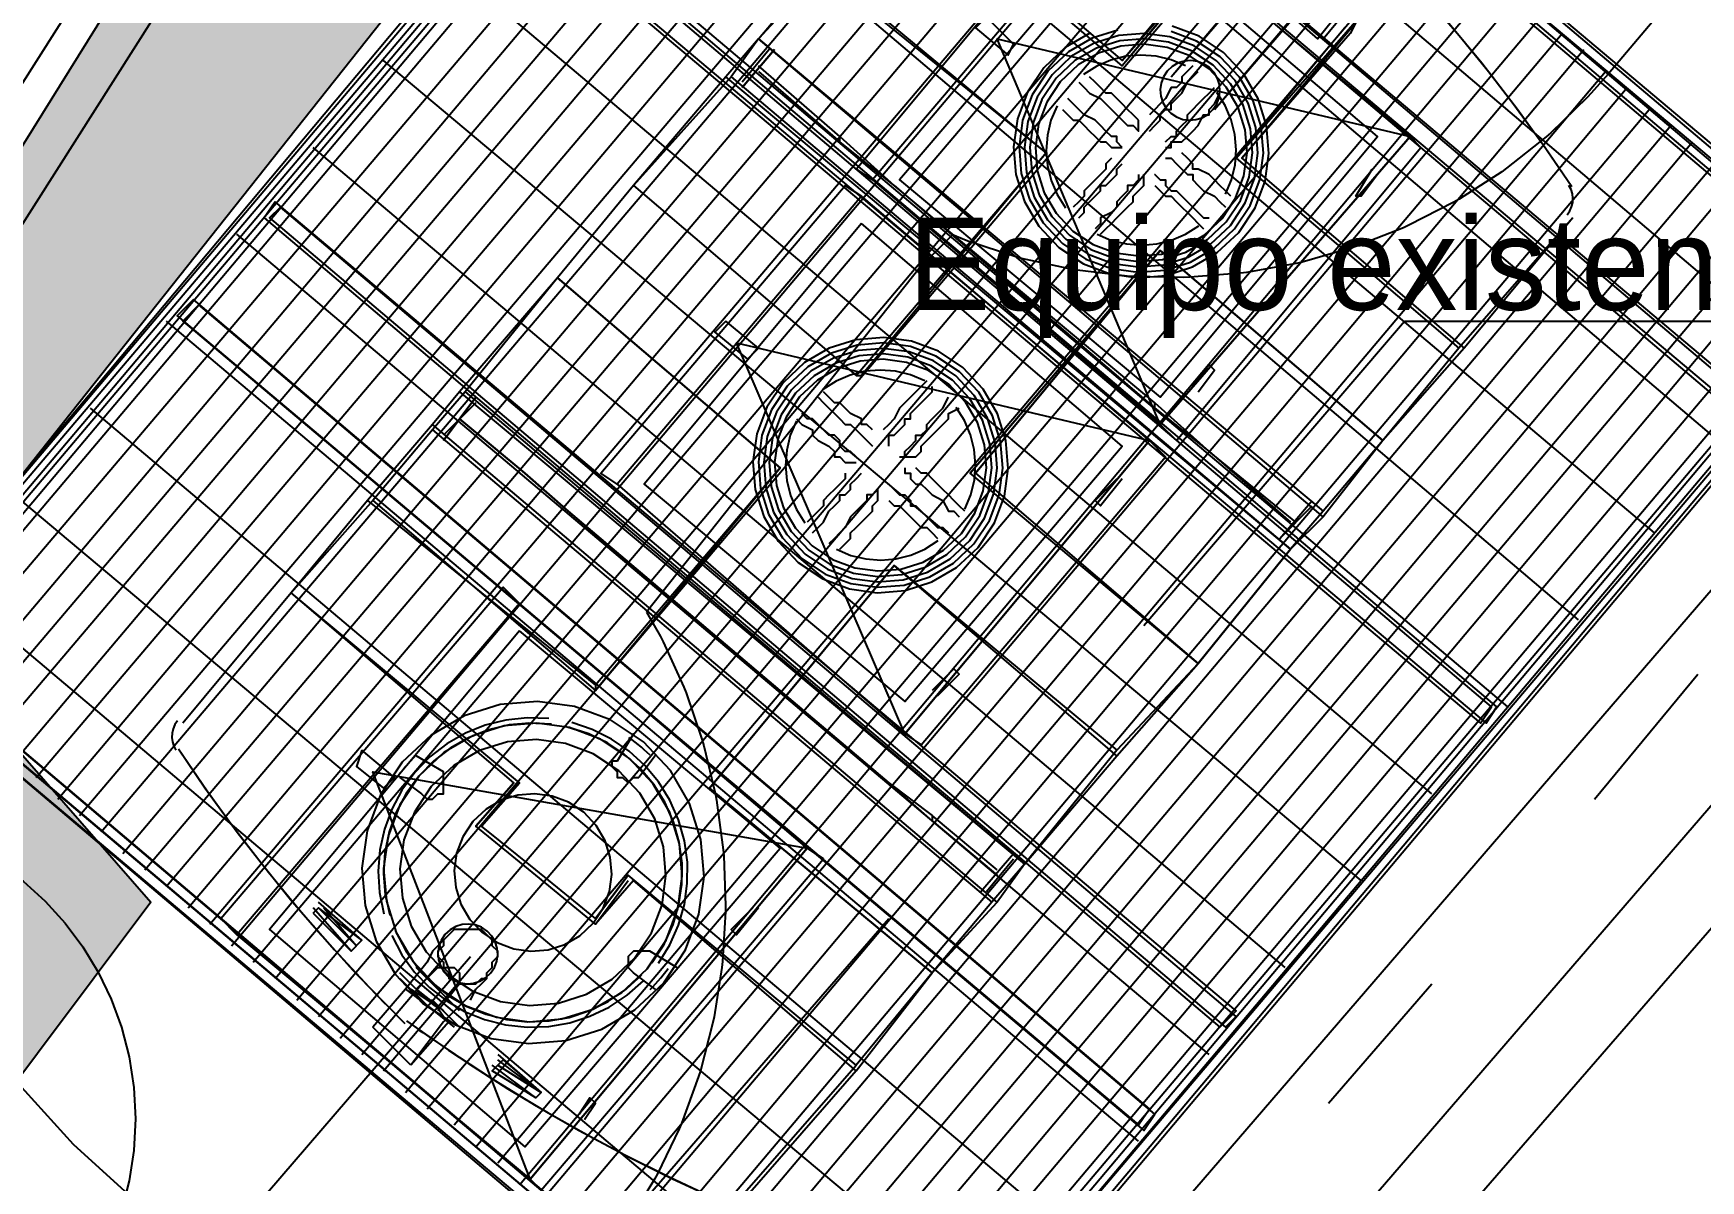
# Model space of a CAD drawing. Header units: metres. Extents: x 1 to 213, y 1 to 147.
# Drawn here: x 60.845 to 64.095, y 103.703 to 105.939 of the extents above; entities that cross this region are included whole.
import ezdxf

# ---------------------------------------------------------------- set-up
doc = ezdxf.new("R2010")
doc.units = ezdxf.units.M
doc.linetypes.add('DASHED', pattern=[1.524, 1.27, -0.254])
for name, color, linetype in [('00-BASE-ARQUITECTURA', 8, 'Continuous'), ('PJ-COPA-ADULTA', 8, 'DASHED'), ('PJ-GRAVILLA', 42, 'Continuous'), ('PJ-LIMITE-JARDIN', 7, 'Continuous'), ('PJ-PROTEGIDO', 30, 'DASHED'), ('PJ-RIEGO-SECTORES', 5, 'Continuous')]:
    doc.layers.add(name, color=color, linetype=linetype)

msp = doc.modelspace()

# ---------------------------------------------------------------- hatches: boundary and pattern name
at = {"layer": 'PJ-GRAVILLA'}
h = msp.add_hatch(dxfattribs=at)
h.set_pattern_fill('GRAVEL', scale=0.03)
h.paths.add_polyline_path([(68.4389, 110.1548), (75.318, 110.1548), (75.3621, 107.9058), (75.1857, 107.8177), (65.1757, 107.8618), (64.7347, 107.6854), (64.426, 107.7736), (63.5441, 107.1562), (63.059, 106.5829), (62.7503, 106.8475), (62.3534, 106.8475), (61.7361, 106.2302), (60.7218, 104.9513), (60.7659, 104.5986), (61.0746, 104.2458), (60.4132, 103.3638), (59.9722, 102.526), (60.0604, 102.085), (59.9722, 90.5756), (60.4132, 89.1645), (59.5753, 89.0763), (59.3548, 89.2527), (59.2666, 89.8701), (59.1343, 90.0465), (59.1343, 101.0267), (59.443, 102.7906), (60.0163, 104.4222), (61.251, 106.4065), (63.1031, 108.2145), (64.9993, 109.317), (65.9253, 109.5815), (66.1458, 109.7579), (68.4389, 110.1548)])

# ---------------------------------------------------------------- linework, layer by layer
at = {"layer": '00-BASE-ARQUITECTURA'}
for points in [[(69.0368, 110.2359), (66.7448, 109.9719), (64.6408, 109.2199), (62.7849, 108.0399), (61.2369, 106.4919), (60.0569, 104.636), (59.3049, 102.532), (59.0409, 100.24)], [(69.0368, 110.0878), (66.7788, 109.8277), (64.706, 109.0868), (62.8775, 107.9243), (61.3525, 106.3993), (60.19, 104.5708), (59.4491, 102.498), (59.189, 100.24)], [(61.5914, 101.928), (65.0416, 105.9285), (65.0416, 107.8229), (69.8359, 107.8229), (81.8374, 107.8229), (89.7748, 107.8229), (92.8758, 103.9918)], [(60.5966, 104.7009), (62.5545, 107.0186)], [(60.6389, 104.6691), (62.5969, 106.9763)], [(60.6813, 104.6268), (62.6392, 106.9445)], [(60.7236, 104.595), (62.6815, 106.9022)], [(64.2902, 105.3041), (62.3958, 106.9128)], [(60.7659, 104.5633), (62.7239, 106.8704)], [(60.8083, 104.5209), (62.7662, 106.8387)], [(60.8506, 104.4892), (62.8085, 106.7964)], [(60.8929, 104.4469), (62.8509, 106.7646)], [(64.142, 105.1348), (62.2476, 106.7434)], [(60.9353, 104.4151), (62.8932, 106.7223)], [(60.9776, 104.3834), (62.9355, 106.6905)], [(61.0199, 104.341), (62.9779, 106.6588)], [(61.0623, 104.3093), (63.0202, 106.6164)], [(61.1046, 104.2775), (63.0625, 106.5847)], [(61.1469, 104.2352), (63.1049, 106.5529)], [(64.0044, 104.9655), (62.0994, 106.5741)], [(61.1893, 104.2034), (63.1472, 106.5106)], [(61.2316, 104.1611), (63.1895, 106.4789)], [(63.1789, 106.1296), (62.9673, 105.8756), (62.5334, 106.246), (62.745, 106.5)], [(61.2739, 104.1294), (63.2319, 106.4365)], [(61.3163, 104.0976), (63.2742, 106.4048)], [(63.8563, 104.7961), (61.9619, 106.4048)], [(61.3586, 104.0553), (63.3165, 106.373)], [(61.4009, 104.0235), (63.3589, 106.3307)], [(61.4433, 103.9812), (63.4012, 106.2989)], [(61.4856, 103.9494), (63.4435, 106.2566)], [(63.8457, 105.5793), (63.634, 105.3253), (63.4753, 105.1454), (63.3589, 104.9972), (62.2582, 105.9285), (62.3746, 106.0661), (62.5334, 106.2566)], [(62.5334, 106.2566), (62.9673, 105.8862), (63.1789, 106.1402)], [(61.5279, 103.9177), (63.4859, 106.2249)], [(63.7187, 104.6268), (61.8137, 106.2354)], [(63.0625, 105.8544), (63.3906, 106.2354)], [(61.5703, 103.8754), (63.5282, 106.1931)], [(63.253, 106.2143), (62.9673, 105.8756)], [(62.9673, 105.8862), (62.9673, 105.8862), (63.253, 106.2143)], [(63.1472, 105.7909), (63.4753, 106.1719)], [(63.2636, 106.1825), (63.3059, 106.1402), (63.3483, 106.1084), (63.3906, 106.0767), (63.4329, 106.0344), (63.3483, 105.9285), (63.1789, 106.0767), (63.2636, 106.1825)], [(63.8434, 105.6403), (63.7872, 105.7222), (63.7287, 105.8023), (63.6678, 105.8807), (63.6047, 105.9573), (63.5394, 106.0319), (63.4718, 106.1047), (63.4021, 106.1754)], [(61.6126, 103.8436), (63.5705, 106.1508)], [(63.0625, 105.8544), (63.2954, 106.1296)], [(63.8434, 105.6403), (63.7915, 105.7161), (63.7376, 105.7904), (63.6817, 105.8632), (63.6239, 105.9345), (63.5641, 106.0042), (63.5024, 106.0722), (63.4389, 106.1386)], [(61.6655, 103.8119), (63.6129, 106.119)], [(63.5705, 104.4574), (61.6761, 106.0555)], [(61.7079, 103.7695), (63.6552, 106.0767)], [(62.0148, 105.6428), (62.4487, 105.2724), (62.8191, 105.7063), (62.3852, 106.0661), (62.2582, 105.9285), (62.2053, 105.8544), (62.0148, 105.6428)], [(62.8191, 105.7063), (62.8191, 105.7063), (62.3746, 106.0661)], [(63.1472, 105.7909), (63.38, 106.0661)], [(61.7502, 103.7378), (63.6975, 106.0449)], [(63.1895, 105.6957), (63.4753, 106.0238)], [(63.2001, 105.6957), (63.4753, 106.0238)], [(63.3589, 105.9285), (63.4541, 106.0449)], [(63.3589, 105.9285), (63.4541, 106.0449)], [(61.7925, 103.6954), (63.7399, 106.0132)], [(61.8349, 103.6637), (63.7822, 105.9709)], [(63.4435, 105.9814), (63.4329, 105.9709), (63.4224, 105.9603), (63.4118, 105.9391), (63.2001, 105.6957), (63.634, 105.3253)], [(61.8772, 103.6319), (63.8245, 105.9391)], [(62.2582, 105.9285), (62.1947, 105.8544)], [(62.2582, 105.9285), (63.3589, 105.0078), (63.2954, 104.9337), (63.1154, 104.7114), (62.6709, 105.0819), (63.0414, 105.5158), (63.4753, 105.1454), (63.3589, 105.0078)], [(63.0414, 105.1771), (62.7239, 105.9285), (63.5282, 105.738)], [(62.9042, 105.9393), (62.8561, 105.9114), (62.8143, 105.8721), (62.7825, 105.8243), (62.7631, 105.7722), (62.7557, 105.718), (62.7602, 105.6637), (62.7766, 105.6115), (62.8045, 105.5634), (62.8438, 105.5216)], [(62.9042, 105.9393), (62.8561, 105.9114), (62.8143, 105.8721), (62.7825, 105.8243), (62.7631, 105.7722), (62.7557, 105.718), (62.7602, 105.6637), (62.7766, 105.6115), (62.8045, 105.5634), (62.8438, 105.5216)], [(62.9585, 105.9453), (62.9085, 105.9296), (62.8624, 105.9029), (62.8224, 105.8652), (62.792, 105.8195), (62.7733, 105.7696), (62.7663, 105.7177), (62.7706, 105.6657), (62.7863, 105.6157), (62.813, 105.5697), (62.8507, 105.5297)], [(62.9585, 105.9453), (62.9085, 105.9296), (62.8624, 105.9029), (62.8224, 105.8652), (62.792, 105.8195), (62.7733, 105.7696), (62.7663, 105.7177), (62.7706, 105.6657), (62.7863, 105.6157), (62.813, 105.5697), (62.8507, 105.5297)], [(62.8575, 105.5377), (62.9012, 105.5087), (62.9489, 105.4908), (62.9985, 105.4841), (63.0481, 105.4883), (63.0959, 105.5032), (63.1399, 105.5288), (63.1781, 105.5647), (63.2072, 105.6085), (63.225, 105.6561), (63.2318, 105.7057), (63.2276, 105.7554), (63.2127, 105.8032), (63.1871, 105.8471), (63.1511, 105.8854), (63.1074, 105.9145), (63.0598, 105.9323), (63.0102, 105.939), (62.9605, 105.9349), (62.9127, 105.9199), (62.8687, 105.8944), (62.8305, 105.8584), (62.8014, 105.8147), (62.7836, 105.767), (62.7768, 105.7174), (62.781, 105.6678), (62.796, 105.62), (62.8215, 105.576), (62.8575, 105.5377)], [(62.8643, 105.5458), (62.906, 105.5181), (62.9514, 105.5011), (62.9987, 105.4947), (63.0461, 105.4987), (63.0916, 105.5129), (63.1336, 105.5373), (63.1701, 105.5716), (63.1978, 105.6133), (63.2148, 105.6587), (63.2212, 105.706), (63.2172, 105.7533), (63.203, 105.7989), (63.1786, 105.8408), (63.1443, 105.8773), (63.1026, 105.905), (63.0572, 105.922), (63.0099, 105.9285), (62.9626, 105.9245), (62.917, 105.9102), (62.8751, 105.8859), (62.8386, 105.8516), (62.8109, 105.8099), (62.7939, 105.7645), (62.7874, 105.7172), (62.7914, 105.6698), (62.8057, 105.6242), (62.83, 105.5823), (62.8643, 105.5458)], [(62.8438, 105.5216), (62.8916, 105.4898), (62.9437, 105.4703), (62.9979, 105.4629), (63.0522, 105.4675), (63.1044, 105.4838), (63.1525, 105.5118), (63.1943, 105.5511), (63.2261, 105.5989), (63.2456, 105.6509), (63.253, 105.7052), (63.2484, 105.7594), (63.2321, 105.8117), (63.2041, 105.8598), (63.1648, 105.9016), (63.117, 105.9333), (63.0649, 105.9528)], [(62.8438, 105.5216), (62.8916, 105.4898), (62.9437, 105.4703), (62.9979, 105.4629), (63.0522, 105.4675), (63.1044, 105.4838), (63.1525, 105.5118), (63.1943, 105.5511), (63.2261, 105.5989), (63.2456, 105.6509), (63.253, 105.7052), (63.2484, 105.7594), (63.2321, 105.8117), (63.2041, 105.8598), (63.1648, 105.9016), (63.117, 105.9333), (63.0649, 105.9528)], [(62.8507, 105.5297), (62.8964, 105.4992), (62.9463, 105.4806), (62.9982, 105.4735), (63.0502, 105.4779), (63.1002, 105.4935), (63.1462, 105.5203), (63.1862, 105.5579), (63.2167, 105.6037), (63.2353, 105.6535), (63.2424, 105.7054), (63.238, 105.7574), (63.2224, 105.8074), (63.1956, 105.8534), (63.158, 105.8935), (63.1122, 105.9239), (63.0624, 105.9426)], [(62.8507, 105.5297), (62.8964, 105.4992), (62.9463, 105.4806), (62.9982, 105.4735), (63.0502, 105.4779), (63.1002, 105.4935), (63.1462, 105.5203), (63.1862, 105.5579), (63.2167, 105.6037), (63.2353, 105.6535), (63.2424, 105.7054), (63.238, 105.7574), (63.2224, 105.8074), (63.1956, 105.8534), (63.158, 105.8935), (63.1122, 105.9239), (63.0624, 105.9426)], [(63.4012, 105.9497), (63.1895, 105.6957), (63.6234, 105.3253)], [(61.9195, 103.5896), (63.8669, 105.9074)], [(62.2794, 105.9074), (62.2264, 105.8439)], [(62.2899, 105.9074), (62.2264, 105.8333)], [(62.2264, 105.8333), (62.2899, 105.9074)], [(62.8711, 105.5539), (62.9108, 105.5275), (62.954, 105.5114), (62.999, 105.5053), (63.044, 105.509), (63.0874, 105.5226), (63.1273, 105.5458), (63.162, 105.5784), (63.1883, 105.6181), (63.2045, 105.6613), (63.2106, 105.7063), (63.2068, 105.7513), (63.1933, 105.7946), (63.1701, 105.8345), (63.1375, 105.8692), (63.0978, 105.8956), (63.0546, 105.9118), (63.0096, 105.9179), (62.9646, 105.9141), (62.9212, 105.9005), (62.8814, 105.8774), (62.8467, 105.8447), (62.8203, 105.8051), (62.8041, 105.7619), (62.798, 105.7169), (62.8018, 105.6718), (62.8153, 105.6285), (62.8385, 105.5886), (62.8711, 105.5539)], [(62.8711, 105.5539), (62.9108, 105.5275), (62.954, 105.5114), (62.999, 105.5053), (63.044, 105.509), (63.0874, 105.5226), (63.1273, 105.5458), (63.162, 105.5784), (63.1883, 105.6181), (63.2045, 105.6613), (63.2106, 105.7063), (63.2068, 105.7513), (63.1933, 105.7946), (63.1701, 105.8345), (63.1375, 105.8692), (63.0978, 105.8956), (63.0546, 105.9118), (63.0096, 105.9179), (62.9646, 105.9141), (62.9212, 105.9005), (62.8814, 105.8774), (62.8467, 105.8447), (62.8203, 105.8051), (62.8041, 105.7619), (62.798, 105.7169), (62.8018, 105.6718), (62.8153, 105.6285), (62.8385, 105.5886), (62.8711, 105.5539)], [(62.8711, 105.5539), (62.9108, 105.5275), (62.954, 105.5114), (62.999, 105.5053), (63.044, 105.509), (63.0874, 105.5226), (63.1273, 105.5458), (63.162, 105.5784), (63.1883, 105.6181), (63.2045, 105.6613), (63.2106, 105.7063), (63.2068, 105.7513), (63.1933, 105.7946), (63.1701, 105.8345), (63.1375, 105.8692), (63.0978, 105.8956), (63.0546, 105.9118), (63.0096, 105.9179), (62.9646, 105.9141), (62.9212, 105.9005), (62.8814, 105.8774), (62.8467, 105.8447), (62.8203, 105.8051), (62.8041, 105.7619), (62.798, 105.7169), (62.8018, 105.6718), (62.8153, 105.6285), (62.8385, 105.5886), (62.8711, 105.5539)], [(63.0904, 105.8755), (63.0624, 105.8875), (63.0332, 105.8945), (63.0036, 105.8968), (62.9741, 105.8943), (62.9452, 105.8871), (62.9177, 105.8753), (62.892, 105.8588)], [(63.4329, 104.2881), (61.5279, 105.8862)], [(61.9619, 103.5579), (63.9092, 105.865)], [(62.4169, 105.738), (62.2582, 105.8756)], [(62.2582, 105.865), (62.4169, 105.7274)], [(63.1049, 105.8756), (63.0837, 105.8544), (63.0837, 105.8439), (63.0731, 105.8333), (63.0625, 105.8333), (63.0519, 105.8121), (63.0414, 105.8015), (63.0308, 105.7909), (63.0202, 105.7804)], [(63.0202, 105.7486), (63.0202, 105.7486), (63.0308, 105.7592), (63.0414, 105.7698), (63.0414, 105.7804), (63.0519, 105.7909), (63.0625, 105.7909), (63.0625, 105.8015), (63.0731, 105.8121), (63.0837, 105.8227), (63.0943, 105.8439), (63.1049, 105.8544), (63.1154, 105.865)], [(63.062, 105.7835), (63.0732, 105.7761), (63.0854, 105.7715), (63.0981, 105.7698), (63.1108, 105.7709), (63.123, 105.7747), (63.1343, 105.7812), (63.144, 105.7904), (63.1515, 105.8016), (63.156, 105.8138), (63.1578, 105.8265), (63.1567, 105.8392), (63.1529, 105.8514), (63.1463, 105.8627), (63.1371, 105.8724), (63.1259, 105.8799), (63.1138, 105.8844), (63.1011, 105.8862), (63.0884, 105.8851), (63.0761, 105.8813), (63.0649, 105.8747), (63.0551, 105.8655), (63.0477, 105.8544), (63.0431, 105.8422), (63.0414, 105.8295), (63.0425, 105.8168), (63.0463, 105.8046), (63.0528, 105.7933), (63.062, 105.7835)], [(63.062, 105.7835), (63.0732, 105.7761), (63.0854, 105.7715), (63.0981, 105.7698), (63.1108, 105.7709), (63.123, 105.7747), (63.1343, 105.7812), (63.144, 105.7904), (63.1515, 105.8016), (63.156, 105.8138), (63.1578, 105.8265), (63.1567, 105.8392), (63.1529, 105.8514), (63.1463, 105.8627), (63.1371, 105.8724), (63.1259, 105.8799), (63.1138, 105.8844), (63.1011, 105.8862), (63.0884, 105.8851), (63.0761, 105.8813), (63.0649, 105.8747), (63.0551, 105.8655), (63.0477, 105.8544), (63.0431, 105.8422), (63.0414, 105.8295), (63.0425, 105.8168), (63.0463, 105.8046), (63.0528, 105.7933), (63.062, 105.7835)], [(62.7768, 104.3199), (62.9567, 104.5315), (63.1154, 104.7114), (63.2954, 104.9337), (62.1947, 105.8544), (62.0148, 105.6428), (61.8666, 105.4629), (61.6761, 105.2406), (62.7768, 104.3199)], [(62.0042, 103.5155), (63.9515, 105.8333)], [(62.2053, 105.8544), (63.2954, 104.9337)], [(62.8826, 105.8439), (62.8932, 105.8333), (62.9038, 105.8227), (62.9249, 105.8121), (62.9355, 105.8015), (62.9461, 105.7909), (62.9567, 105.7804), (62.9673, 105.7698), (62.9779, 105.7592), (62.9884, 105.7592), (62.999, 105.7486), (62.999, 105.7592), (62.999, 105.7698)], [(62.999, 105.7698), (62.9884, 105.7804), (62.9779, 105.7909), (62.9673, 105.8015), (62.9567, 105.8121), (62.9461, 105.8227), (62.9355, 105.8227), (62.9249, 105.8333), (62.9144, 105.8439), (62.9038, 105.8544)], [(63.0519, 105.7274), (63.0519, 105.7274), (63.0625, 105.738), (63.0731, 105.738), (63.0731, 105.7486), (63.0837, 105.7592), (63.0943, 105.7698), (63.0943, 105.7804), (63.1049, 105.7909), (63.1154, 105.8015), (63.126, 105.8121), (63.1366, 105.8227), (63.1472, 105.8333)], [(62.8403, 105.7977), (62.8284, 105.7696), (62.8214, 105.7405), (62.8191, 105.7108), (62.8216, 105.6813), (62.8288, 105.6525), (62.8406, 105.6249), (62.857, 105.5993)], [(62.9673, 105.7169), (62.9567, 105.7274), (62.9567, 105.738), (62.9461, 105.738), (62.9355, 105.7486), (62.9249, 105.7592), (62.9144, 105.7698), (62.8932, 105.7804), (62.8826, 105.7909), (62.872, 105.8015), (62.8614, 105.8121)], [(63.0519, 105.7169), (63.0625, 105.7169), (63.0625, 105.7274), (63.0837, 105.7274), (63.0943, 105.738), (63.1049, 105.7486), (63.1154, 105.7592), (63.126, 105.7804), (63.1366, 105.7804), (63.1366, 105.7909), (63.1472, 105.8015), (63.1578, 105.8227)], [(63.1683, 105.6255), (63.1802, 105.6535), (63.1873, 105.6827), (63.1895, 105.7123), (63.187, 105.7418), (63.1799, 105.7706), (63.168, 105.7982), (63.1516, 105.8239)], [(62.0465, 103.4838), (63.9939, 105.7909)], [(62.8509, 105.7909), (62.8614, 105.7804), (62.872, 105.7698), (62.8826, 105.7698), (62.8932, 105.7592), (62.9038, 105.7486), (62.9144, 105.738), (62.9249, 105.7274), (62.9355, 105.7274), (62.9461, 105.7169), (62.9567, 105.7169), (62.9673, 105.7169)], [(62.0889, 103.452), (64.0362, 105.7592)], [(62.5228, 105.6428), (62.4169, 105.7274), (62.4169, 105.738), (62.5228, 105.6428)], [(63.2848, 104.1188), (61.3904, 105.7169)], [(62.1312, 103.4097), (64.0785, 105.7274)], [(62.4487, 105.2724), (62.8191, 105.7063), (62.4593, 105.2724)], [(62.8191, 105.7063), (62.4593, 105.2724)], [(63.1789, 105.6216), (63.1684, 105.6322), (63.1578, 105.6428), (63.1472, 105.6534), (63.1366, 105.6639), (63.1154, 105.6745), (63.1049, 105.6745), (63.1049, 105.6851), (63.0943, 105.6957), (63.0837, 105.7063)], [(62.1735, 103.378), (64.1209, 105.6851)], [(62.9461, 105.6957), (62.9355, 105.6851), (62.9355, 105.6745), (62.9249, 105.6639), (62.9144, 105.6534), (62.9038, 105.6428), (62.8932, 105.6322), (62.8932, 105.6216), (62.8826, 105.611), (62.872, 105.6004)], [(62.8826, 105.5793), (62.8932, 105.5899), (62.8932, 105.6004), (62.9144, 105.6216), (62.9249, 105.6322), (62.9249, 105.6428), (62.9355, 105.6428), (62.9461, 105.6534), (62.9567, 105.6639), (62.9567, 105.6745), (62.9673, 105.6851)], [(63.0519, 105.6957), (63.0625, 105.6957), (63.0731, 105.6851), (63.0837, 105.6745), (63.0943, 105.6639), (63.1049, 105.6639), (63.1049, 105.6534), (63.1154, 105.6428), (63.126, 105.6322), (63.1472, 105.6216), (63.1578, 105.611), (63.1684, 105.6004)], [(63.4647, 105.6639), (63.4329, 105.6216), (63.4224, 105.6216), (63.4541, 105.6745)], [(62.0148, 105.6428), (61.8666, 105.4629), (61.6867, 105.2406)], [(62.0148, 105.6428), (62.4487, 105.2724), (62.4593, 105.2724)], [(62.2159, 103.3356), (64.1632, 105.6534)], [(63.0308, 105.2089), (63.0308, 105.2194), (62.5228, 105.6428), (63.0308, 105.2089)], [(62.999, 105.6639), (62.999, 105.6534), (62.9884, 105.6428), (62.9779, 105.6428), (62.9779, 105.6322), (62.9673, 105.6216), (62.9567, 105.611), (62.9567, 105.6004), (62.9461, 105.5899), (62.9249, 105.5793), (62.9249, 105.5687), (62.9144, 105.5581)], [(62.9249, 105.5475), (62.9355, 105.5581), (62.9461, 105.5687), (62.9567, 105.5793), (62.9673, 105.5899), (62.9779, 105.6004), (62.9884, 105.611), (62.9884, 105.6216), (62.999, 105.6322), (63.0096, 105.6428), (63.0096, 105.6534), (63.0096, 105.6639)], [(63.0308, 105.6639), (63.0308, 105.6639), (63.0414, 105.6534), (63.0519, 105.6534), (63.0519, 105.6428), (63.0625, 105.6322), (63.0731, 105.6322), (63.0837, 105.6216), (63.0943, 105.611), (63.1049, 105.6004), (63.1154, 105.5899), (63.126, 105.5793), (63.1366, 105.5793)], [(63.0308, 105.6428), (63.0414, 105.6322), (63.0519, 105.6216), (63.0625, 105.6216), (63.0731, 105.611), (63.0837, 105.6004), (63.0943, 105.5899), (63.1049, 105.5793), (63.1154, 105.5687), (63.126, 105.5581)], [(63.8344, 105.5856), (63.8395, 105.5929), (63.8431, 105.6009), (63.8452, 105.6093), (63.8457, 105.6179), (63.8446, 105.6265), (63.842, 105.6348), (63.8377, 105.6427)], [(63.8344, 105.5856), (63.8395, 105.5929), (63.8431, 105.6009), (63.8452, 105.6093), (63.8457, 105.6179), (63.8446, 105.6265), (63.842, 105.6348), (63.8377, 105.6427)], [(62.2582, 103.3039), (64.2055, 105.611)], [(62.3005, 103.2721), (64.2479, 105.5793)], [(63.8457, 105.5793), (63.6234, 105.3253), (63.4753, 105.1454)], [(63.1366, 103.9494), (61.2422, 105.5475)], [(62.3429, 103.2298), (64.2902, 105.5475)], [(62.9182, 105.5476), (62.9463, 105.5357), (62.9754, 105.5286), (63.005, 105.5264), (63.0346, 105.5288), (63.0634, 105.536), (63.0909, 105.5479), (63.1166, 105.5643)], [(62.3852, 103.198), (64.3325, 105.5052)], [(63.0414, 105.5158), (62.6709, 105.0819)], [(63.0414, 105.5158), (62.6815, 105.0819), (63.0414, 105.5158)], [(63.4753, 105.1454), (63.0414, 105.5158)], [(62.4275, 103.1663), (64.3749, 105.4734)], [(61.9407, 104.6585), (62.3005, 105.0924), (61.8666, 105.4629)], [(61.8666, 105.4629), (62.3005, 105.0924), (61.9407, 104.6691)], [(62.999, 103.7801), (61.1046, 105.3782)], [(63.0096, 104.7855), (63.5176, 105.3782)], [(63.0096, 104.7855), (63.5176, 105.3782)], [(63.5176, 105.3782), (64.4489, 105.3782)], [(63.5176, 105.3782), (64.4489, 105.3782)], [(62.3358, 104.9077), (62.3836, 104.876), (62.4357, 104.8565), (62.4899, 104.8491), (62.5442, 104.8537), (62.5964, 104.87), (62.6445, 104.8979), (62.6863, 104.9373), (62.7181, 104.9851), (62.7376, 105.0371), (62.745, 105.0913), (62.7404, 105.1456), (62.724, 105.1978), (62.6961, 105.2459), (62.6568, 105.2877), (62.609, 105.3195), (62.5569, 105.339), (62.5027, 105.3464), (62.4484, 105.3418), (62.3962, 105.3255), (62.3481, 105.2976), (62.3063, 105.2582), (62.2745, 105.2104), (62.2551, 105.1584), (62.2477, 105.1041), (62.2522, 105.0499), (62.2686, 104.9976), (62.2965, 104.9496), (62.3358, 104.9077)], [(62.3358, 104.9077), (62.3836, 104.876), (62.4357, 104.8565), (62.4899, 104.8491), (62.5442, 104.8537), (62.5964, 104.87), (62.6445, 104.8979), (62.6863, 104.9373), (62.7181, 104.9851), (62.7376, 105.0371), (62.745, 105.0913), (62.7404, 105.1456), (62.724, 105.1978), (62.6961, 105.2459), (62.6568, 105.2877), (62.609, 105.3195), (62.5569, 105.339), (62.5027, 105.3464), (62.4484, 105.3418), (62.3962, 105.3255), (62.3481, 105.2976), (62.3063, 105.2582), (62.2745, 105.2104), (62.2551, 105.1584), (62.2477, 105.1041), (62.2522, 105.0499), (62.2686, 104.9976), (62.2965, 104.9496), (62.3358, 104.9077)], [(62.5439, 104.5739), (62.2159, 105.3359), (63.0202, 105.1454)], [(62.3427, 104.9158), (62.3884, 104.8854), (62.4383, 104.8667), (62.4902, 104.8597), (62.5422, 104.8641), (62.5922, 104.8797), (62.6382, 104.9064), (62.6782, 104.9441), (62.7087, 104.9898), (62.7273, 105.0397), (62.7344, 105.0916), (62.73, 105.1436), (62.7144, 105.1936), (62.6876, 105.2396), (62.65, 105.2797), (62.6042, 105.3101), (62.5544, 105.3287), (62.5024, 105.3358), (62.4505, 105.3314), (62.4005, 105.3158), (62.3544, 105.2891), (62.3144, 105.2514), (62.284, 105.2056), (62.2653, 105.1558), (62.2583, 105.1039), (62.2626, 105.0519), (62.2783, 105.0019), (62.305, 104.9559), (62.3427, 104.9158)], [(62.3427, 104.9158), (62.3884, 104.8854), (62.4383, 104.8667), (62.4902, 104.8597), (62.5422, 104.8641), (62.5922, 104.8797), (62.6382, 104.9064), (62.6782, 104.9441), (62.7087, 104.9898), (62.7273, 105.0397), (62.7344, 105.0916), (62.73, 105.1436), (62.7144, 105.1936), (62.6876, 105.2396), (62.65, 105.2797), (62.6042, 105.3101), (62.5544, 105.3287), (62.5024, 105.3358), (62.4505, 105.3314), (62.4005, 105.3158), (62.3544, 105.2891), (62.3144, 105.2514), (62.284, 105.2056), (62.2653, 105.1558), (62.2583, 105.1039), (62.2626, 105.0519), (62.2783, 105.0019), (62.305, 104.9559), (62.3427, 104.9158)], [(62.3495, 104.9239), (62.3932, 104.8948), (62.4409, 104.877), (62.4905, 104.8703), (62.5401, 104.8744), (62.5879, 104.8894), (62.6319, 104.9149), (62.6701, 104.9509), (62.6992, 104.9946), (62.717, 105.0423), (62.7238, 105.0919), (62.7196, 105.1415), (62.7047, 105.1893), (62.6791, 105.2333), (62.6431, 105.2716), (62.5994, 105.3006), (62.5518, 105.3185), (62.5022, 105.3252), (62.4525, 105.321), (62.4047, 105.3061), (62.3607, 105.2806), (62.3225, 105.2446), (62.2934, 105.2008), (62.2756, 105.1532), (62.2688, 105.1036), (62.273, 105.0539), (62.288, 105.0062), (62.3135, 104.9622), (62.3495, 104.9239)], [(62.3563, 104.932), (62.398, 104.9043), (62.4434, 104.8873), (62.4907, 104.8808), (62.5381, 104.8848), (62.5836, 104.8991), (62.6256, 104.9234), (62.6621, 104.9577), (62.6898, 104.9994), (62.7068, 105.0449), (62.7132, 105.0922), (62.7092, 105.1395), (62.695, 105.1851), (62.6706, 105.227), (62.6363, 105.2635), (62.5946, 105.2912), (62.5492, 105.3082), (62.5019, 105.3146), (62.4546, 105.3107), (62.409, 105.2964), (62.3671, 105.272), (62.3306, 105.2377), (62.3029, 105.196), (62.2859, 105.1506), (62.2794, 105.1033), (62.2834, 105.056), (62.2977, 105.0104), (62.322, 104.9685), (62.3563, 104.932)], [(62.3631, 104.9401), (62.4028, 104.9137), (62.446, 104.8975), (62.491, 104.8914), (62.536, 104.8952), (62.5794, 104.9088), (62.6193, 104.9319), (62.654, 104.9646), (62.6803, 105.0042), (62.6965, 105.0474), (62.7026, 105.0924), (62.6988, 105.1375), (62.6853, 105.1808), (62.6621, 105.2207), (62.6295, 105.2554), (62.5898, 105.2818), (62.5466, 105.2979), (62.5016, 105.3041), (62.4566, 105.3003), (62.4132, 105.2867), (62.3734, 105.2635), (62.3387, 105.2309), (62.3123, 105.1912), (62.2961, 105.148), (62.29, 105.1031), (62.2938, 105.058), (62.3073, 105.0147), (62.3305, 104.9748), (62.3631, 104.9401)], [(62.3631, 104.9401), (62.4028, 104.9137), (62.446, 104.8975), (62.491, 104.8914), (62.536, 104.8952), (62.5794, 104.9088), (62.6193, 104.9319), (62.654, 104.9646), (62.6803, 105.0042), (62.6965, 105.0474), (62.7026, 105.0924), (62.6988, 105.1375), (62.6853, 105.1808), (62.6621, 105.2207), (62.6295, 105.2554), (62.5898, 105.2818), (62.5466, 105.2979), (62.5016, 105.3041), (62.4566, 105.3003), (62.4132, 105.2867), (62.3734, 105.2635), (62.3387, 105.2309), (62.3123, 105.1912), (62.2961, 105.148), (62.29, 105.1031), (62.2938, 105.058), (62.3073, 105.0147), (62.3305, 104.9748), (62.3631, 104.9401)], [(62.3631, 104.9401), (62.4028, 104.9137), (62.446, 104.8975), (62.491, 104.8914), (62.536, 104.8952), (62.5794, 104.9088), (62.6193, 104.9319), (62.654, 104.9646), (62.6803, 105.0042), (62.6965, 105.0474), (62.7026, 105.0924), (62.6988, 105.1375), (62.6853, 105.1808), (62.6621, 105.2207), (62.6295, 105.2554), (62.5898, 105.2818), (62.5466, 105.2979), (62.5016, 105.3041), (62.4566, 105.3003), (62.4132, 105.2867), (62.3734, 105.2635), (62.3387, 105.2309), (62.3123, 105.1912), (62.2961, 105.148), (62.29, 105.1031), (62.2938, 105.058), (62.3073, 105.0147), (62.3305, 104.9748), (62.3631, 104.9401)], [(62.5824, 105.2617), (62.5544, 105.2736), (62.5252, 105.2807), (62.4956, 105.283), (62.4661, 105.2805), (62.4372, 105.2733), (62.4097, 105.2615), (62.384, 105.245)], [(63.1154, 105.2406), (63.1472, 105.2829), (63.1366, 105.2935), (63.1049, 105.2512)], [(62.5863, 105.2618), (62.5757, 105.2512), (62.5651, 105.2406), (62.5545, 105.23), (62.5439, 105.2194), (62.5334, 105.2089), (62.5228, 105.1877), (62.5122, 105.1771), (62.5016, 105.1665)], [(62.5122, 105.1348), (62.5122, 105.1454), (62.5122, 105.1559), (62.5228, 105.1559), (62.5334, 105.1665), (62.5439, 105.1771), (62.5439, 105.1877), (62.5545, 105.1877), (62.5545, 105.1983), (62.5651, 105.2089), (62.5863, 105.23), (62.5969, 105.2406), (62.5969, 105.2512)], [(61.6761, 105.2406), (61.6232, 105.1771)], [(61.6867, 105.2406), (61.6232, 105.1665)], [(61.7079, 105.23), (61.6444, 105.1454)], [(61.6444, 105.1454), (61.7079, 105.23)], [(61.7079, 105.2194), (61.6444, 105.1559)], [(61.6867, 105.2406), (62.7768, 104.3199), (62.7133, 104.2458), (62.5969, 104.1082), (62.1629, 104.468), (62.5228, 104.9019), (62.9567, 104.5421), (62.7768, 104.3199)], [(62.3746, 105.23), (62.3852, 105.2194), (62.3958, 105.2089), (62.4064, 105.1983), (62.4169, 105.1877), (62.4275, 105.1771), (62.4381, 105.1771), (62.4487, 105.1665), (62.4593, 105.1559), (62.4699, 105.1454), (62.4804, 105.1348)], [(62.4804, 105.1665), (62.4699, 105.1771), (62.4593, 105.1771), (62.4593, 105.1877), (62.4381, 105.1983), (62.4275, 105.2089), (62.4169, 105.2194), (62.4064, 105.2194), (62.3958, 105.23), (62.3852, 105.2406)], [(62.5334, 105.1136), (62.5439, 105.1136), (62.5439, 105.1242), (62.5545, 105.1348), (62.5651, 105.1454), (62.5651, 105.1559), (62.5757, 105.1559), (62.5863, 105.1665), (62.5863, 105.1771), (62.5969, 105.1877), (62.618, 105.2089), (62.6286, 105.23)], [(63.0308, 105.2194), (63.1366, 105.1242)], [(62.8509, 103.6108), (60.9564, 105.2089)], [(61.6761, 105.1877), (61.8031, 105.0819)], [(61.8031, 105.0819), (61.6761, 105.1877)], [(62.3323, 105.1838), (62.3204, 105.1558), (62.3134, 105.1266), (62.3111, 105.097), (62.3136, 105.0675), (62.3208, 105.0387), (62.3326, 105.0111), (62.349, 104.9854)], [(62.3323, 105.1877), (62.3429, 105.1771), (62.364, 105.1665), (62.364, 105.1559), (62.3746, 105.1454), (62.3958, 105.1348), (62.4064, 105.1242), (62.4064, 105.1136), (62.4169, 105.1136), (62.4275, 105.103), (62.4487, 105.103)], [(62.4487, 105.1136), (62.4381, 105.1242), (62.4275, 105.1242), (62.4169, 105.1348), (62.4169, 105.1454), (62.4064, 105.1559), (62.3958, 105.1559), (62.3852, 105.1665), (62.364, 105.1877), (62.3534, 105.1877), (62.3429, 105.1983)], [(62.5334, 105.1136), (62.5439, 105.1136), (62.5545, 105.1136), (62.5651, 105.1136), (62.5757, 105.1242), (62.5757, 105.1348), (62.5863, 105.1454), (62.5969, 105.1559), (62.6074, 105.1665), (62.618, 105.1771), (62.6286, 105.1877), (62.6286, 105.1983), (62.6498, 105.2089)], [(62.6603, 105.0116), (62.6722, 105.0397), (62.6793, 105.0688), (62.6815, 105.0985), (62.679, 105.128), (62.6719, 105.1568), (62.66, 105.1844), (62.6436, 105.21)], [(63.0308, 105.2089), (63.1366, 105.1242)], [(62.4487, 103.9177), (62.5969, 104.1082), (62.7239, 104.2458), (61.6232, 105.1771), (61.4962, 105.0289), (61.348, 104.849), (61.1364, 104.595)], [(61.6232, 105.1665), (61.5068, 105.0289), (61.348, 104.849)], [(61.6232, 105.1665), (62.7133, 104.2458)], [(63.3059, 104.9866), (63.1366, 105.1242), (63.2954, 104.9866)], [(61.8878, 105.0078), (61.8031, 105.0819), (61.8878, 105.0078)], [(61.9407, 104.6585), (62.3005, 105.0924)], [(62.3005, 105.0924), (62.3005, 105.0924), (61.9407, 104.6585)], [(62.0994, 92.0644), (62.0994, 102.0974), (64.6818, 105.0924), (90.3887, 105.0924), (92.3889, 103.8119), (94.0505, 100.277)], [(62.4275, 105.0819), (62.4275, 105.0713), (62.4169, 105.0607), (62.4064, 105.0501), (62.3958, 105.0395), (62.3852, 105.0289), (62.3852, 105.0184), (62.3746, 105.0078), (62.364, 104.9972), (62.3534, 104.9866)], [(62.364, 104.9655), (62.3746, 104.976), (62.3852, 104.9866), (62.3958, 105.0078), (62.4064, 105.0184), (62.4169, 105.0289), (62.4169, 105.0395), (62.4275, 105.0395), (62.4381, 105.0501), (62.4381, 105.0607), (62.4487, 105.0713), (62.4593, 105.0819)], [(62.5439, 105.0924), (62.5439, 105.0819), (62.5545, 105.0819), (62.5545, 105.0713), (62.5651, 105.0607), (62.5757, 105.0607), (62.5863, 105.0501), (62.5969, 105.0395), (62.618, 105.0289), (62.6286, 105.0078), (62.6392, 105.0078), (62.6498, 104.9972)], [(62.6604, 105.0078), (62.6498, 105.0184), (62.6392, 105.0289), (62.6286, 105.0395), (62.618, 105.0501), (62.6074, 105.0607), (62.5969, 105.0713), (62.5863, 105.0819), (62.5757, 105.0819), (62.5651, 105.0924)], [(62.6815, 105.0819), (63.1154, 104.7114)], [(62.491, 105.0501), (62.4804, 105.0395), (62.4699, 105.0395), (62.4699, 105.0289), (62.4593, 105.0184), (62.4487, 105.0078), (62.4381, 104.9972), (62.4275, 104.976), (62.4169, 104.9655), (62.4064, 104.9549), (62.3958, 104.9443)], [(62.4169, 104.9337), (62.4275, 104.9443), (62.4381, 104.9549), (62.4381, 104.9655), (62.4487, 104.976), (62.4593, 104.9866), (62.4699, 104.9972), (62.4804, 105.0078), (62.4804, 105.0184), (62.491, 105.0289), (62.491, 105.0395), (62.491, 105.0501)], [(62.5122, 105.0607), (62.5122, 105.0607), (62.5228, 105.0501), (62.5334, 105.0395), (62.5439, 105.0395), (62.5545, 105.0289), (62.5545, 105.0184), (62.5651, 105.0184), (62.5757, 105.0078), (62.5863, 104.9972), (62.6074, 104.976), (62.618, 104.976), (62.6286, 104.9655)], [(62.9673, 105.0713), (62.9249, 105.0184), (62.9144, 105.0289), (62.9567, 105.0713)], [(62.7133, 103.4414), (60.8083, 105.0395)], [(61.4962, 105.0289), (61.9407, 104.6691), (61.9407, 104.6585)], [(61.5068, 105.0289), (61.9407, 104.6585)], [(62.5122, 105.0289), (62.5228, 105.0184), (62.5334, 105.0184), (62.5439, 105.0078), (62.5545, 104.9972), (62.5651, 104.9866), (62.5757, 104.976), (62.5863, 104.976), (62.5969, 104.9655), (62.6074, 104.9549)], [(63.2742, 104.9549), (63.3377, 105.0289)], [(63.2742, 104.9549), (63.3377, 105.0289)], [(63.2742, 104.9549), (63.3377, 105.0184)], [(62.5122, 104.4786), (61.8878, 105.0078), (62.5122, 104.4786)], [(63.3589, 104.9972), (63.2954, 104.9337)], [(62.4102, 104.9338), (62.4383, 104.9219), (62.4674, 104.9148), (62.497, 104.9125), (62.5266, 104.915), (62.5554, 104.9222), (62.5829, 104.934), (62.6086, 104.9505)], [(62.2476, 92.0644), (62.2476, 102.0444), (64.7559, 104.9337), (90.3358, 104.9337), (92.2725, 103.706), (93.9129, 100.2135)], [(62.1629, 104.468), (62.5228, 104.9019)], [(62.9567, 104.5315), (62.5228, 104.9019), (62.1629, 104.468)], [(62.5228, 104.9019), (62.5228, 104.9019), (62.1629, 104.468)], [(62.5651, 103.2721), (60.6707, 104.8702)], [(62.2264, 103.6743), (62.4487, 103.9283), (62.0042, 104.2987), (61.9407, 104.214), (61.8243, 104.3093), (61.7184, 104.3939), (61.7925, 104.4786), (61.348, 104.849), (61.1364, 104.595)], [(62.4487, 103.9177), (62.0148, 104.2881), (61.9407, 104.2034), (61.8243, 104.2987), (61.7079, 104.3939), (61.7819, 104.4786), (61.348, 104.849)], [(62.6074, 104.6479), (62.6498, 104.6903), (62.6392, 104.7009), (62.5969, 104.6585)], [(63.1154, 104.7114), (62.9567, 104.5421)], [(63.888, 104.4469), (64.0891, 104.6903)], [(61.6039, 104.0493), (61.6679, 104.0067), (61.7377, 103.9806), (61.8104, 103.9707), (61.8832, 103.9768), (61.9532, 103.9987), (62.0176, 104.0362), (62.0737, 104.0889), (62.1163, 104.1529), (62.1424, 104.2227), (62.1523, 104.2954), (62.1461, 104.3682), (62.1242, 104.4382), (62.0868, 104.5026), (62.0341, 104.5587), (61.97, 104.6013), (61.9002, 104.6274), (61.8276, 104.6373), (61.7548, 104.6311), (61.6848, 104.6093), (61.6204, 104.5718), (61.5643, 104.5191), (61.5217, 104.455), (61.4956, 104.3853), (61.4857, 104.3126), (61.4918, 104.2398), (61.5137, 104.1698), (61.5511, 104.1054), (61.6039, 104.0493)], [(61.1264, 104.5993), (61.1213, 104.592), (61.1178, 104.584), (61.1157, 104.5756), (61.1152, 104.567), (61.1163, 104.5584), (61.1189, 104.5501), (61.1231, 104.5422)], [(61.1264, 104.5993), (61.1213, 104.592), (61.1178, 104.584), (61.1157, 104.5756), (61.1152, 104.567), (61.1163, 104.5584), (61.1189, 104.5501), (61.1231, 104.5422)], [(61.8499, 104.604), (61.8076, 104.6054), (61.766, 104.6009), (61.7257, 104.5908), (61.6872, 104.5753), (61.6512, 104.5546), (61.6181, 104.529), (61.5886, 104.4986), (61.5636, 104.4644), (61.5438, 104.4275), (61.5295, 104.3885), (61.5206, 104.348), (61.5174, 104.3066), (61.5199, 104.2648), (61.5284, 104.2233)], [(61.8521, 104.5931), (61.8108, 104.5949), (61.7702, 104.5909), (61.7307, 104.5813), (61.6931, 104.5664), (61.6578, 104.5464), (61.6255, 104.5214), (61.5966, 104.4918), (61.5723, 104.4584), (61.5531, 104.4223), (61.5392, 104.3842), (61.5308, 104.3446), (61.5279, 104.3041), (61.5308, 104.2634), (61.5395, 104.223)], [(61.8553, 104.5928), (61.8136, 104.595), (61.7724, 104.5913), (61.7325, 104.5819), (61.6944, 104.567), (61.6586, 104.5469), (61.6258, 104.5217), (61.5966, 104.4918), (61.572, 104.458), (61.5527, 104.4214), (61.5388, 104.3828), (61.5305, 104.3427), (61.528, 104.3018), (61.5312, 104.2606), (61.5404, 104.2198)], [(61.6312, 104.0817), (61.6871, 104.0445), (61.748, 104.0217), (61.8115, 104.013), (61.875, 104.0184), (61.9361, 104.0375), (61.9924, 104.0702), (62.0413, 104.1162), (62.0785, 104.1721), (62.1013, 104.233), (62.1099, 104.2965), (62.1046, 104.36), (62.0855, 104.4211), (62.0528, 104.4774), (62.0068, 104.5263), (61.9509, 104.5635), (61.8899, 104.5863), (61.8265, 104.5949), (61.763, 104.5896), (61.7018, 104.5705), (61.6456, 104.5378), (61.5967, 104.4918), (61.5595, 104.4359), (61.5367, 104.3749), (61.528, 104.3115), (61.5334, 104.248), (61.5525, 104.1868), (61.5852, 104.1306), (61.6312, 104.0817)], [(62.0633, 104.1272), (62.0857, 104.1631), (62.1026, 104.2014), (62.114, 104.2414), (62.1198, 104.2824), (62.12, 104.324), (62.1143, 104.3655), (62.1028, 104.4062), (62.0856, 104.445), (62.0636, 104.4805), (62.037, 104.5125), (62.0063, 104.5404), (61.972, 104.5639), (61.9346, 104.5826), (61.8944, 104.596)], [(61.6517, 104.1059), (61.7015, 104.0728), (61.7558, 104.0525), (61.8123, 104.0448), (61.8689, 104.0495), (61.9234, 104.0666), (61.9735, 104.0957), (62.0171, 104.1367), (62.0502, 104.1865), (62.0705, 104.2408), (62.0782, 104.2973), (62.0734, 104.3539), (62.0564, 104.4084), (62.0273, 104.4585), (61.9863, 104.5021), (61.9365, 104.5352), (61.8822, 104.5555), (61.8257, 104.5632), (61.7691, 104.5584), (61.7146, 104.5414), (61.6645, 104.5123), (61.6209, 104.4713), (61.5878, 104.4215), (61.5675, 104.3672), (61.5598, 104.3107), (61.5645, 104.2541), (61.5816, 104.1996), (61.6107, 104.1495), (61.6517, 104.1059)], [(61.6517, 104.1059), (61.7015, 104.0728), (61.7558, 104.0525), (61.8123, 104.0448), (61.8689, 104.0495), (61.9234, 104.0666), (61.9735, 104.0957), (62.0171, 104.1367), (62.0502, 104.1865), (62.0705, 104.2408), (62.0782, 104.2973), (62.0734, 104.3539), (62.0564, 104.4084), (62.0273, 104.4585), (61.9863, 104.5021), (61.9365, 104.5352), (61.8822, 104.5555), (61.8257, 104.5632), (61.7691, 104.5584), (61.7146, 104.5414), (61.6645, 104.5123), (61.6209, 104.4713), (61.5878, 104.4215), (61.5675, 104.3672), (61.5598, 104.3107), (61.5645, 104.2541), (61.5816, 104.1996), (61.6107, 104.1495), (61.6517, 104.1059)], [(62.0508, 104.1281), (62.0737, 104.1631), (62.0911, 104.2006), (62.1029, 104.2399), (62.1091, 104.2804), (62.1095, 104.3214), (62.1041, 104.3623), (62.0928, 104.4026), (62.0758, 104.4409), (62.0539, 104.4758), (62.0274, 104.5072), (61.9968, 104.5344), (61.9627, 104.5571), (61.9254, 104.5749), (61.8855, 104.5873)], [(62.0528, 104.1307), (62.075, 104.1656), (62.0919, 104.2028), (62.1033, 104.2417), (62.1092, 104.2818), (62.1095, 104.3223), (62.104, 104.3628), (62.0928, 104.4026), (62.0761, 104.4404), (62.0544, 104.4751), (62.0284, 104.5061), (61.9983, 104.5332), (61.9647, 104.5559), (61.928, 104.5739), (61.8886, 104.5866)], [(62.0148, 104.5739), (62.0148, 104.5739), (61.983, 104.5209), (61.9724, 104.5209), (61.9724, 104.5104), (61.983, 104.4998), (61.983, 104.4892), (61.9936, 104.4892), (62.0042, 104.4786), (62.0148, 104.4892), (62.0254, 104.4892)], [(62.0472, 104.5323), (62.0417, 104.5377), (62.036, 104.5429), (62.0302, 104.5481), (62.0243, 104.5531), (62.0183, 104.5579), (62.0121, 104.5626), (62.0059, 104.5672)], [(61.1281, 104.5446), (61.1798, 104.4691), (61.2334, 104.3951), (61.2891, 104.3225), (61.3467, 104.2515), (61.4062, 104.1821), (61.4675, 104.1143), (61.5308, 104.0481)], [(61.1281, 104.5446), (61.1843, 104.4627), (61.2428, 104.3826), (61.3036, 104.3042), (61.3668, 104.2276), (61.4321, 104.153), (61.4996, 104.0802), (61.5693, 104.0095)], [(61.5907, 104.5322), (61.5853, 104.5267), (61.58, 104.521), (61.5749, 104.5152), (61.5699, 104.5093), (61.5651, 104.5033), (61.5604, 104.4972), (61.5558, 104.4909)], [(61.5597, 104.4892), (61.5597, 104.4892), (61.602, 104.4574), (61.6126, 104.4469), (61.6232, 104.4469), (61.6338, 104.4574), (61.6444, 104.4574), (61.6444, 104.468), (61.6444, 104.4786), (61.6444, 104.4892), (61.6444, 104.4998), (61.5914, 104.5315)], [(62.0571, 104.5315), (62.0571, 104.5315), (62.0254, 104.4892)], [(61.8137, 103.706), (61.5068, 104.4998), (62.3534, 104.3516)], [(61.7819, 104.4786), (61.7079, 104.3939)], [(61.7925, 104.4786), (61.7184, 104.3939)], [(62.1629, 104.468), (62.1629, 104.468), (62.5969, 104.1082)], [(62.5969, 104.4151), (62.5969, 104.4045), (62.5122, 104.4786)], [(62.5122, 104.4786), (62.5969, 104.4151)], [(61.72, 104.1868), (61.7495, 104.1672), (61.7816, 104.1551), (61.815, 104.1506), (61.8485, 104.1534), (61.8808, 104.1635), (61.9104, 104.1807), (61.9362, 104.205), (61.9558, 104.2345), (61.9679, 104.2666), (61.9724, 104.3), (61.9696, 104.3335), (61.9595, 104.3658), (61.9423, 104.3954), (61.918, 104.4212), (61.8885, 104.4408), (61.8564, 104.4529), (61.8229, 104.4574), (61.7894, 104.4546), (61.7572, 104.4445), (61.7276, 104.4273), (61.7018, 104.403), (61.6821, 104.3735), (61.6701, 104.3414), (61.6656, 104.3079), (61.6684, 104.2745), (61.6785, 104.2422), (61.6957, 104.2126), (61.72, 104.1868)], [(62.7239, 104.3093), (62.5969, 104.4151)], [(62.5969, 104.4045), (62.7239, 104.2987)], [(62.6921, 104.2669), (62.7556, 104.341)], [(62.6921, 104.2669), (62.7556, 104.341)], [(62.7027, 104.2669), (62.7556, 104.3304)], [(62.7768, 104.3199), (62.7239, 104.2458)], [(61.9407, 104.214), (62.0042, 104.2987)], [(61.9407, 104.2034), (62.0042, 104.2881)], [(61.4644, 104.1505), (61.4856, 104.1717), (61.4009, 104.2458)], [(61.4644, 104.1505), (61.3904, 104.2352)], [(61.3904, 104.2246), (61.4009, 104.2352), (61.475, 104.1611)], [(61.3904, 104.2246), (61.4644, 104.1505), (61.4856, 104.1717), (61.4009, 104.2352)], [(61.4115, 104.2352), (61.475, 104.1611)], [(61.7295, 104.1897), (61.7184, 104.1971), (61.7062, 104.2017), (61.6935, 104.2034), (61.6808, 104.2024), (61.6686, 104.1985), (61.6573, 104.192), (61.6475, 104.1828)], [(62.0254, 103.6531), (62.5122, 104.214)], [(62.0254, 103.6531), (62.5122, 104.214)], [(62.2582, 104.2352), (62.2159, 104.1823), (62.2053, 104.1929), (62.2476, 104.2352)], [(61.5437, 104.1808), (61.5636, 104.1434), (61.5883, 104.1096), (61.6172, 104.0798), (61.6499, 104.0542), (61.6858, 104.0333), (61.7246, 104.0175), (61.7656, 104.0071), (61.8078, 104.0026), (61.8496, 104.0039), (61.8905, 104.011), (61.9301, 104.0236), (61.9676, 104.0415), (62.0025, 104.0646), (62.0342, 104.0926)], [(61.5507, 104.1911), (61.5697, 104.1538), (61.5934, 104.12), (61.6215, 104.0902), (61.6535, 104.0646), (61.6888, 104.0437), (61.727, 104.0279), (61.7675, 104.0175), (61.8091, 104.0131), (61.8504, 104.0147), (61.8908, 104.0219), (61.9296, 104.0348), (61.9664, 104.053), (62.0004, 104.0764), (62.0312, 104.1048)], [(61.552, 104.1882), (61.5711, 104.1515), (61.5949, 104.1183), (61.6229, 104.0889), (61.6546, 104.0638), (61.6896, 104.0433), (61.7274, 104.0277), (61.7675, 104.0175), (61.8086, 104.0131), (61.8494, 104.0145), (61.8894, 104.0216), (61.9279, 104.0341), (61.9644, 104.0519), (61.9982, 104.0747), (62.0289, 104.1024)], [(61.6549, 104.1823), (61.6444, 104.1717), (61.6338, 104.1611), (61.6232, 104.1505), (61.6126, 104.1294)], [(61.6549, 104.1823), (61.6444, 104.1717), (61.6338, 104.1611), (61.6232, 104.1505), (61.6126, 104.1294)], [(61.729, 104.1823), (61.7184, 104.1929), (61.7079, 104.1929), (61.6973, 104.1929), (61.6867, 104.1929), (61.6761, 104.1929), (61.6655, 104.1929), (61.6549, 104.1823), (61.6444, 104.1717), (61.6444, 104.1611), (61.6338, 104.1505), (61.6338, 104.1399), (61.6444, 104.1294), (61.6444, 104.1188), (61.6549, 104.1082), (61.6549, 104.0976), (61.6655, 104.0976), (61.6761, 104.087), (61.6867, 104.087), (61.6973, 104.087), (61.7079, 104.087), (61.7184, 104.0976), (61.729, 104.0976), (61.729, 104.1082), (61.7396, 104.1188), (61.7396, 104.1294), (61.7502, 104.1399), (61.7502, 104.1505), (61.7396, 104.1611), (61.7396, 104.1717), (61.729, 104.1823)], [(61.6475, 104.1828), (61.6401, 104.1716), (61.6355, 104.1594), (61.6338, 104.1467), (61.6349, 104.134), (61.6387, 104.1218), (61.6452, 104.1106), (61.6544, 104.1008), (61.6656, 104.0933), (61.6778, 104.0888), (61.6905, 104.087), (61.7032, 104.0881), (61.7154, 104.0919), (61.7267, 104.0985), (61.7365, 104.1077)], [(61.7365, 104.1077), (61.7439, 104.1189), (61.7485, 104.131), (61.7502, 104.1437), (61.7491, 104.1564), (61.7453, 104.1687), (61.7387, 104.1799), (61.7295, 104.1897)], [(60.586, 102.8488), (61.6973, 104.1399)], [(62.0994, 104.1188), (62.0994, 104.1188), (62.0465, 104.1505), (62.0359, 104.1505), (62.0254, 104.1505), (62.0148, 104.1505), (62.0042, 104.1399), (62.0042, 104.1294), (62.0042, 104.1188), (62.0148, 104.1082)], [(61.6126, 104.0553), (61.5597, 104.1082)], [(61.6126, 104.1294), (61.5703, 104.0764)], [(61.5914, 104.0764), (61.6338, 104.1188), (61.6444, 104.1188), (61.6549, 104.1188), (61.6655, 104.1188), (61.6761, 104.1082), (61.6761, 104.0976), (61.6761, 104.087), (61.6338, 104.0341)], [(61.6761, 104.0341), (61.5914, 104.1188)], [(61.6867, 104.0553), (61.7079, 104.0764), (61.7184, 104.087), (61.729, 104.0976), (61.729, 104.1082)], [(61.6973, 104.0553), (61.7079, 104.0764), (61.7184, 104.087), (61.729, 104.0976), (61.729, 104.1082)], [(62.0571, 104.0764), (62.0571, 104.0764), (62.0148, 104.1082)], [(62.0473, 104.0758), (62.0527, 104.0813), (62.0579, 104.087), (62.0631, 104.0928), (62.0681, 104.0987), (62.0729, 104.1047), (62.0776, 104.1108), (62.0822, 104.1171)], [(62.5969, 104.1082), (62.4487, 103.9283)], [(61.5703, 104.0764), (61.5068, 104.0024)], [(61.5703, 104.0764), (61.5068, 104.0024)], [(61.5597, 104.0976), (61.6126, 104.0447), (61.6655, 104.0024)], [(61.5703, 104.0764), (61.6549, 104.0129)], [(61.5809, 104.0764), (61.6126, 104.0553), (61.6232, 104.0553), (61.6444, 104.0235)], [(61.5908, 104.0757), (61.5963, 104.0703), (61.602, 104.065), (61.6078, 104.0599), (61.6137, 104.0549), (61.6197, 104.0501), (61.6258, 104.0454), (61.6321, 104.0408)], [(61.5914, 104.0764), (61.6444, 104.0341)], [(63.3694, 103.8542), (63.5705, 104.087)], [(61.6867, 104.0553), (61.6444, 104.0129), (61.5809, 103.9283)], [(61.6126, 104.0553), (61.6232, 104.0553), (61.6761, 104.0024)], [(61.5726, 104.0146), (61.579, 104.01), (61.5854, 104.0054), (61.5917, 104.0009), (61.5981, 103.9963), (61.6046, 103.9918), (61.611, 103.9873), (61.6174, 103.9828)], [(61.5729, 104.0144), (61.6543, 103.9575), (61.7373, 103.9031), (61.8218, 103.8511), (61.9078, 103.8017), (61.9953, 103.7548), (62.0841, 103.7105), (62.1742, 103.6688)], [(61.6549, 104.0129), (61.5809, 103.9283)], [(61.5809, 103.9283), (61.5068, 104.0024)], [(61.6174, 103.9828), (61.6932, 103.9316), (61.7703, 103.8824), (61.8487, 103.8353), (61.9283, 103.7904), (62.0092, 103.7477), (62.0911, 103.7071), (62.1742, 103.6688)], [(61.7502, 103.9494), (61.8349, 103.8754), (61.7502, 103.9389)], [(61.8243, 103.8648), (61.7396, 103.9283)], [(61.7502, 103.9283), (61.8349, 103.8754)], [(62.4487, 103.9177), (62.237, 103.6743)], [(61.9195, 103.8224), (61.9407, 103.8542), (61.9301, 103.8648), (61.9089, 103.833)]]:
    msp.add_lwpolyline(points, dxfattribs=at)
for points in [[(62.5016, 107.0821), (60.5331, 104.7326), (62.4593, 103.1028), (64.4384, 105.4523)], [(62.5122, 107.0715), (60.5331, 104.7326), (62.4699, 103.1028), (64.4384, 105.4417)], [(62.5122, 107.0504), (60.5543, 104.7432), (62.4593, 103.1345), (64.4066, 105.4417)], [(62.5122, 107.0398), (60.5649, 104.7326), (62.4593, 103.1345), (64.4172, 105.4417)], [(62.5122, 107.0186), (60.586, 104.7432), (62.4487, 103.1663), (64.3749, 105.4417)], [(62.5228, 107.0186), (60.5966, 104.7326), (62.4593, 103.1557), (64.3854, 105.4417)], [(62.3217, 106.8069), (62.3005, 106.7752), (64.1738, 105.1983), (64.1949, 105.2194)], [(62.3323, 106.7964), (62.3111, 106.7646), (64.1738, 105.1877), (64.2055, 105.2194)], [(62.9567, 106.2143), (62.4804, 105.6534), (62.4487, 105.6745), (62.9249, 106.246)], [(61.8243, 106.2037), (61.7925, 106.1719), (63.6658, 104.595), (63.6869, 104.6268)], [(61.8349, 106.2037), (61.8031, 106.1719), (63.6764, 104.595), (63.6975, 104.6268)], [(62.9567, 106.2143), (62.4804, 105.6534), (63.0414, 105.1771), (63.5282, 105.738)], [(62.9673, 106.1614), (62.5334, 105.6534), (63.0414, 105.23), (63.4647, 105.738)], [(62.7027, 105.9709), (62.6815, 105.9497), (62.745, 105.8968), (62.7556, 105.9179)], [(63.5282, 105.738), (63.0414, 105.1771), (63.0731, 105.1454), (63.5494, 105.7169)], [(62.4593, 105.6216), (61.983, 105.0607), (61.9513, 105.0819), (62.4275, 105.6428)], [(61.3163, 105.611), (61.2951, 105.5793), (63.1578, 104.0024), (63.1895, 104.0341)], [(61.3269, 105.6004), (61.3057, 105.5793), (63.1684, 104.0024), (63.1895, 104.0235)], [(62.4593, 105.6216), (61.983, 105.0607), (62.5439, 104.5739), (63.0202, 105.1454)], [(62.4593, 105.5687), (62.0359, 105.0607), (62.5439, 104.6374), (62.9673, 105.1348)], [(61.1575, 105.4205), (61.1258, 105.3888), (62.999, 103.8119), (63.0202, 103.8436)], [(61.1681, 105.4099), (61.1364, 105.3782), (63.0096, 103.8013), (63.0308, 103.833)], [(62.1947, 105.3782), (62.1735, 105.357), (62.237, 105.3041), (62.2582, 105.3253)], [(63.0202, 105.1454), (62.5439, 104.5739), (62.5757, 104.5527), (63.0519, 105.1136)], [(61.7925, 104.8279), (61.2422, 104.1823), (61.2104, 104.214), (61.7608, 104.8596)], [(61.7925, 104.8279), (61.2422, 104.1823), (61.8137, 103.706), (62.3534, 104.3516)], [(61.7925, 104.7749), (61.3057, 104.1929), (61.8031, 103.7695), (62.3005, 104.3516)], [(61.4856, 104.5421), (61.475, 104.5104), (61.5279, 104.468), (61.5491, 104.4892)], [(62.3534, 104.3516), (61.8137, 103.706), (61.8349, 103.6849), (62.3852, 104.3304)], [(61.7608, 103.9389), (61.8349, 103.8754), (61.8243, 103.8648), (61.7396, 103.9177)]]:
    msp.add_lwpolyline(points, close=True, dxfattribs=at)
at = {"layer": 'PJ-COPA-ADULTA'}
msp.add_circle((60.4441, 103.8238), 0.6, dxfattribs=at)
at = {"layer": 'PJ-LIMITE-JARDIN'}
for points in [[(59.1343, 101.0267), (59.443, 102.7906), (60.0163, 104.4222), (61.251, 106.4065), (63.1031, 108.2145), (64.9993, 109.317), (65.9253, 109.5815), (66.1458, 109.7579), (68.4389, 110.1548)], [(75.1857, 107.8177), (65.1757, 107.8618), (64.7347, 107.6854), (64.426, 107.7736), (63.5441, 107.1562), (63.059, 106.5829), (62.7503, 106.8475), (62.3534, 106.8475), (61.7361, 106.2302), (60.7218, 104.9513), (60.7659, 104.5986), (61.0746, 104.2458), (60.4132, 103.3638), (59.9722, 102.526), (60.0604, 102.085), (59.9722, 90.5756)]]:
    msp.add_lwpolyline(points, dxfattribs=at)
at = {"layer": 'PJ-PROTEGIDO'}
for points in [[(64.3053, 106.3219), (63.914, 105.8595), (63.8812, 105.8227), (63.8732, 105.814), (63.8024, 105.7454), (63.7935, 105.7376), (63.7164, 105.6763), (63.7068, 105.6694), (63.624, 105.616), (63.6137, 105.6101), (63.5261, 105.5651), (63.5153, 105.5602), (63.4236, 105.5241), (63.4124, 105.5203), (63.3177, 105.4933), (63.3062, 105.4907), (63.2092, 105.4732), (63.1975, 105.4717), (63.0992, 105.4638), (63.0874, 105.4634), (62.9889, 105.4653), (62.9771, 105.4661), (62.8793, 105.4776), (62.8676, 105.4795), (62.7713, 105.5006), (62.7599, 105.5037), (62.6662, 105.5342), (62.6552, 105.5384), (62.6365, 105.5466), (62.5736, 105.4837), (62.0401, 104.8111), (62.0675, 104.7637), (62.0729, 104.7533), (62.1132, 104.6648), (62.1175, 104.6539), (62.149, 104.5619), (62.1522, 104.5507), (62.1746, 104.456), (62.1767, 104.4445), (62.1898, 104.3481), (62.1908, 104.3365), (62.1945, 104.2393), (62.1943, 104.2276), (62.1885, 104.1305), (62.1873, 104.1189), (62.1721, 104.0229), (62.1697, 104.0114), (62.1452, 103.9173), (62.1418, 103.9061), (62.1083, 103.8148), (62.1037, 103.8041), (62.0615, 103.7164), (62.0559, 103.7062), (62.0054, 103.6231)], [(61.0909, 103.6221), (60.9237, 103.7737), (60.7721, 103.9409)]]:
    msp.add_lwpolyline(points, dxfattribs=at)
at = {"layer": 'PJ-RIEGO-SECTORES'}
for points in [[(59.1343, 101.0267), (59.443, 102.7906), (60.0163, 104.4222), (61.251, 106.4065), (63.1031, 108.2145), (64.9993, 109.317), (65.9253, 109.5815), (66.1458, 109.7579), (68.4389, 110.1548)], [(75.1857, 107.8177), (65.1757, 107.8618), (64.7347, 107.6854), (64.426, 107.7736), (63.5441, 107.1562), (63.059, 106.5829), (62.7503, 106.8475), (62.3534, 106.8475), (61.7361, 106.2302), (60.7218, 104.9513), (60.7659, 104.5986), (61.0746, 104.2458), (60.4132, 103.3638), (59.9722, 102.526), (60.0604, 102.085), (59.9722, 90.5756)]]:
    msp.add_lwpolyline(points, dxfattribs=at)

# ---------------------------------------------------------------- texts
at = {"layer": 'PJ-PROTEGIDO'}
msp.add_text('Equipo existente', height=0.18, dxfattribs=at).set_placement((62.55, 105.4))

doc.saveas('drawing.dxf')
